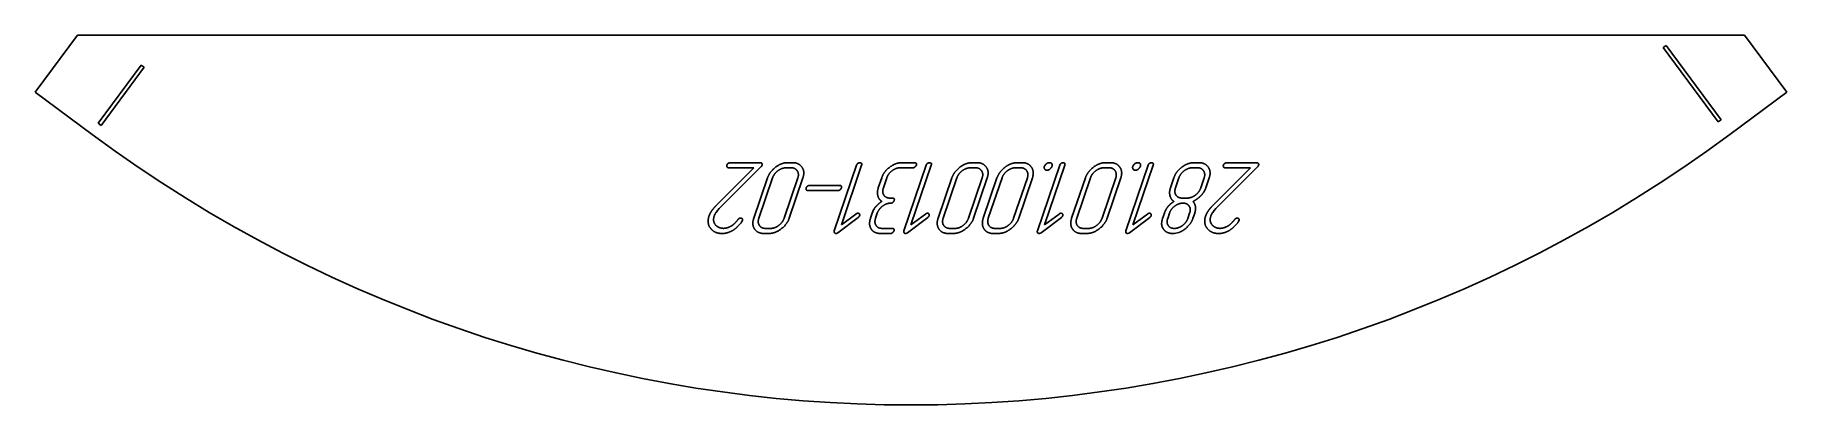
# Model space of a CAD drawing. Header units: millimetres. Extents: x 84 to 577, y 102 to 206.
import ezdxf

# ---------------------------------------------------------------- set-up
doc = ezdxf.new("R2010")
doc.units = ezdxf.units.MM
doc.linetypes.add('K5LT_BASIC', pattern=[0])
doc.layers.add('Engraving', color=7, linetype='Continuous')

msp = doc.modelspace()

# ---------------------------------------------------------------- linework, layer by layer
at = {"color": 150, "linetype": 'K5LT_BASIC', "lineweight": 25, "true_color": 0x0080ff}
for p, q in [((96.4, 206.34), (84.5, 190.27)), ((565.44, 206.34), (96.4, 206.34)), ((577.34, 190.27), (565.44, 206.34)), ((84.5, 190.27), (100.57, 178.37)), ((561.27, 178.37), (577.34, 190.27))]:
    msp.add_line(p, q, dxfattribs=at)
msp.add_arc((330.92, 489.35), 387, 233.4719, 306.5278, dxfattribs=at)
at = {"layer": 'Engraving', "color": 150, "linetype": 'K5LT_BASIC', "lineweight": 25, "true_color": 0x0080ff}
for p, q in [((543.34, 203.41), (542.54, 202.81)), ((542.54, 202.81), (557.99, 181.95)), ((558.8, 182.54), (543.34, 203.41)), ((114.4, 197.88), (102.29, 181.53)), ((103.09, 180.93), (115.2, 197.29)), ((115.2, 197.29), (114.4, 197.88)), ((557.99, 181.95), (558.8, 182.54)), ((102.29, 181.53), (103.09, 180.93)), ((286.73, 169.03), (276.03, 158.33)), ((276.95, 157.54), (288.77, 169.35)), ((279.57, 169.03), (286.73, 169.03)), ((288.55, 170.46), (280.05, 170.46)), ((297.21, 169.03), (295.79, 169.03)), ((297.7, 170.46), (296.28, 170.46)), ((315.61, 169.75), (309.33, 151.27)), ((311.33, 152.98), (317.03, 169.75)), ((327.91, 169.03), (331.46, 169.03)), ((331.94, 170.46), (328.39, 170.46)), ((335.19, 169.75), (328.91, 151.27)), ((330.91, 152.98), (336.61, 169.75)), ((349.07, 169.03), (347.65, 169.03)), ((349.55, 170.46), (348.13, 170.46)), ((361.77, 169.03), (360.35, 169.03)), ((362.25, 170.46), (360.83, 170.46)), ((372.76, 169.75), (366.48, 151.27)), ((368.48, 152.98), (374.18, 169.75)), ((386.64, 169.03), (385.22, 169.03)), ((387.13, 170.46), (385.7, 170.46)), ((397.63, 169.75), (391.35, 151.27)), ((393.36, 152.98), (399.05, 169.75)), ((411.51, 169.03), (410.09, 169.03)), ((412, 170.46), (410.58, 170.46)), ((426.43, 169.03), (415.73, 158.33)), ((416.65, 157.54), (428.47, 169.35)), ((419.27, 169.03), (426.43, 169.03)), ((428.25, 170.46), (419.75, 170.46)), ((290.55, 166.19), (286.68, 154.82)), ((291.97, 166.19), (288.11, 154.82)), ((295.23, 154.82), (299.09, 166.19)), ((296.65, 154.82), (300.51, 166.19)), ((310.9, 164.06), (302.37, 164.06)), ((322.68, 166.19), (321.71, 163.35)), ((323.14, 163.35), (324.1, 166.19)), ((342.41, 166.19), (338.54, 154.82)), ((343.83, 166.19), (339.97, 154.82)), ((347.08, 154.82), (350.95, 166.19)), ((348.51, 154.82), (352.37, 166.19)), ((355.11, 166.19), (351.24, 154.82)), ((356.53, 166.19), (352.67, 154.82)), ((359.78, 154.82), (363.65, 166.19)), ((361.21, 154.82), (365.07, 166.19)), ((379.98, 166.19), (376.11, 154.82)), ((381.4, 166.19), (377.54, 154.82)), ((384.65, 154.82), (388.52, 166.19)), ((386.08, 154.82), (389.94, 166.19)), ((404.86, 166.19), (403.9, 163.35)), ((406.29, 166.19), (405.32, 163.35)), ((412.42, 163.35), (413.39, 166.19)), ((413.85, 163.35), (414.81, 166.19)), ((301.89, 162.64), (310.41, 162.64)), ((325.72, 160.51), (325.01, 160.51)), ((407.2, 160.51), (408.62, 160.51)), ((276.09, 156.49), (276.47, 156.99)), ((276.47, 156.99), (276.95, 157.54)), ((283.36, 153.93), (283.49, 154.19)), ((310.37, 150.77), (316.07, 155.04)), ((315.41, 156.03), (311.33, 152.98)), ((320.01, 156.25), (319.52, 154.82)), ((320.17, 156.72), (320.01, 156.25)), ((320.26, 157), (320.17, 156.72)), ((320.45, 157.28), (320.26, 157)), ((320.95, 154.83), (321.43, 156.25)), ((329.95, 150.77), (335.65, 155.04)), ((334.99, 156.03), (330.91, 152.98)), ((367.52, 150.77), (373.22, 155.04)), ((372.56, 156.03), (368.48, 152.98)), ((392.39, 150.77), (398.09, 155.04)), ((397.43, 156.03), (393.36, 152.98)), ((401.47, 153.91), (401.43, 153.16)), ((401.55, 154.37), (401.47, 153.91)), ((401.7, 154.81), (401.55, 154.37)), ((402.2, 156.26), (401.7, 154.81)), ((403.62, 156.26), (403.13, 154.81)), ((408.81, 154.81), (409.3, 156.26)), ((410.23, 154.8), (410.72, 156.25)), ((415.79, 156.49), (416.17, 156.99)), ((416.17, 156.99), (416.65, 157.54)), ((423.06, 153.93), (423.19, 154.19)), ((289.51, 150.56), (290.93, 150.56)), ((290, 151.98), (291.42, 151.98)), ((322.34, 150.56), (325.18, 150.56)), ((325.66, 151.98), (322.82, 151.98)), ((341.37, 150.56), (342.79, 150.56)), ((341.86, 151.98), (343.28, 151.98)), ((354.07, 150.56), (355.49, 150.56)), ((354.56, 151.98), (355.98, 151.98)), ((378.94, 150.56), (380.36, 150.56)), ((379.43, 151.98), (380.85, 151.98)), ((404.54, 150.56), (404.98, 150.56)), ((404.98, 150.56), (405.46, 150.63)), ((405.46, 150.63), (406.28, 150.84))]:
    msp.add_line(p, q, dxfattribs=at)
for points in [[(279.1, 169.74), (279.01, 169.49), (279.16, 169.26)], [(279.45, 170.23), (279.18, 170), (279.1, 169.74)], [(279.16, 169.26), (279.31, 169.03), (279.57, 169.03)], [(280.05, 170.46), (279.71, 170.46), (279.45, 170.23)], [(288.97, 170.23), (288.8, 170.46), (288.55, 170.46)], [(288.77, 169.35), (288.92, 169.49), (288.98, 169.69)], [(288.98, 169.69), (289.08, 169.99), (288.97, 170.23)], [(292.82, 169.2), (291.14, 167.94), (290.55, 166.19)], [(293.51, 168.22), (292.39, 167.41), (291.97, 166.19)], [(296.28, 170.46), (294.5, 170.46), (292.82, 169.2)], [(295.79, 169.03), (294.64, 169.03), (293.51, 168.22)], [(298.91, 168.19), (298.33, 169.03), (297.21, 169.03)], [(300.23, 169.22), (299.33, 170.46), (297.7, 170.46)], [(299.09, 166.19), (299.48, 167.34), (298.91, 168.19)], [(300.51, 166.19), (301.12, 167.98), (300.23, 169.22)], [(315.99, 170.29), (315.73, 170.09), (315.61, 169.75)], [(316.56, 170.46), (316.25, 170.46), (315.99, 170.29)], [(317, 170.29), (316.69, 170.46), (316.56, 170.46)], [(317.03, 169.75), (317.16, 170.12), (317, 170.29)], [(324.95, 169.21), (323.28, 167.97), (322.68, 166.19)], [(324.1, 166.19), (324.51, 167.39), (325.61, 168.21)], [(328.39, 170.46), (326.61, 170.46), (324.95, 169.21)], [(325.61, 168.21), (326.71, 169.03), (327.91, 169.03)], [(331.46, 169.03), (331.81, 169.03), (332.09, 169.31)], [(332.4, 170.26), (332.27, 170.46), (331.94, 170.46)], [(332.09, 169.31), (332.36, 169.59), (332.41, 169.74)], [(332.41, 169.74), (332.51, 170.03), (332.4, 170.26)], [(335.57, 170.29), (335.31, 170.09), (335.19, 169.75)], [(336.14, 170.46), (335.83, 170.46), (335.57, 170.29)], [(336.58, 170.29), (336.27, 170.46), (336.14, 170.46)], [(336.61, 169.75), (336.74, 170.12), (336.58, 170.29)], [(344.68, 169.2), (343, 167.94), (342.41, 166.19)], [(345.37, 168.22), (344.24, 167.41), (343.83, 166.19)], [(348.13, 170.46), (346.36, 170.46), (344.68, 169.2)], [(347.65, 169.03), (346.5, 169.03), (345.37, 168.22)], [(350.77, 168.19), (350.19, 169.03), (349.07, 169.03)], [(352.08, 169.22), (351.19, 170.46), (349.55, 170.46)], [(350.95, 166.19), (351.34, 167.34), (350.77, 168.19)], [(352.37, 166.19), (352.98, 167.98), (352.08, 169.22)], [(357.38, 169.2), (355.7, 167.94), (355.11, 166.19)], [(358.07, 168.22), (356.94, 167.41), (356.53, 166.19)], [(360.83, 170.46), (359.06, 170.46), (357.38, 169.2)], [(360.35, 169.03), (359.2, 169.03), (358.07, 168.22)], [(363.47, 168.19), (362.89, 169.03), (361.77, 169.03)], [(364.78, 169.22), (363.89, 170.46), (362.25, 170.46)], [(363.65, 166.19), (364.04, 167.34), (363.47, 168.19)], [(365.07, 166.19), (365.68, 167.98), (364.78, 169.22)], [(368.44, 169.39), (368.31, 169.01), (368.53, 168.67)], [(368.96, 170.12), (368.57, 169.77), (368.44, 169.39)], [(368.53, 168.67), (368.76, 168.32), (369.14, 168.32)], [(369.87, 170.46), (369.35, 170.46), (368.96, 170.12)], [(369.14, 168.32), (369.67, 168.32), (370.08, 168.74)], [(370.55, 170.16), (370.36, 170.46), (369.87, 170.46)], [(370.08, 168.74), (370.49, 169.15), (370.57, 169.39)], [(370.57, 169.39), (370.71, 169.82), (370.55, 170.16)], [(373.14, 170.29), (372.88, 170.09), (372.76, 169.75)], [(373.71, 170.46), (373.4, 170.46), (373.14, 170.29)], [(374.15, 170.29), (373.84, 170.46), (373.71, 170.46)], [(374.18, 169.75), (374.31, 170.12), (374.15, 170.29)], [(382.25, 169.2), (380.57, 167.94), (379.98, 166.19)], [(382.94, 168.22), (381.82, 167.41), (381.4, 166.19)], [(385.7, 170.46), (383.93, 170.46), (382.25, 169.2)], [(385.22, 169.03), (384.07, 169.03), (382.94, 168.22)], [(388.34, 168.19), (387.76, 169.03), (386.64, 169.03)], [(389.65, 169.22), (388.76, 170.46), (387.13, 170.46)], [(388.52, 166.19), (388.91, 167.34), (388.34, 168.19)], [(389.94, 166.19), (390.55, 167.98), (389.65, 169.22)], [(393.31, 169.39), (393.18, 169.01), (393.4, 168.67)], [(393.83, 170.12), (393.44, 169.77), (393.31, 169.39)], [(393.4, 168.67), (393.63, 168.32), (394.01, 168.32)], [(394.74, 170.46), (394.22, 170.46), (393.83, 170.12)], [(394.01, 168.32), (394.54, 168.32), (394.95, 168.74)], [(395.42, 170.16), (395.23, 170.46), (394.74, 170.46)], [(394.95, 168.74), (395.36, 169.15), (395.44, 169.39)], [(395.44, 169.39), (395.58, 169.82), (395.42, 170.16)], [(398.01, 170.29), (397.75, 170.09), (397.63, 169.75)], [(398.58, 170.46), (398.27, 170.46), (398.01, 170.29)], [(399.02, 170.29), (398.71, 170.46), (398.58, 170.46)], [(399.05, 169.75), (399.18, 170.12), (399.02, 170.29)], [(407.13, 169.21), (405.47, 167.97), (404.86, 166.19)], [(407.8, 168.21), (406.69, 167.39), (406.29, 166.19)], [(410.58, 170.46), (408.8, 170.46), (407.13, 169.21)], [(410.09, 169.03), (408.9, 169.03), (407.8, 168.21)], [(413.21, 168.19), (412.64, 169.03), (411.51, 169.03)], [(414.53, 169.22), (413.63, 170.46), (412, 170.46)], [(413.39, 166.19), (413.78, 167.34), (413.21, 168.19)], [(414.81, 166.19), (415.42, 167.98), (414.53, 169.22)], [(418.8, 169.74), (418.71, 169.49), (418.86, 169.26)], [(419.15, 170.23), (418.88, 170), (418.8, 169.74)], [(418.86, 169.26), (419.01, 169.03), (419.27, 169.03)], [(419.75, 170.46), (419.41, 170.46), (419.15, 170.23)], [(428.67, 170.23), (428.5, 170.46), (428.25, 170.46)], [(428.47, 169.35), (428.62, 169.49), (428.68, 169.69)], [(428.68, 169.69), (428.78, 169.99), (428.67, 170.23)], [(301.42, 163.35), (301.33, 163.09), (301.48, 162.86)], [(301.77, 163.83), (301.5, 163.6), (301.42, 163.35)], [(301.48, 162.86), (301.63, 162.64), (301.89, 162.64)], [(302.37, 164.06), (302.03, 164.06), (301.77, 163.83)], [(310.41, 162.64), (310.77, 162.64), (311.04, 162.91)], [(311.35, 163.86), (311.22, 164.06), (310.9, 164.06)], [(311.04, 162.91), (311.31, 163.19), (311.36, 163.35)], [(311.36, 163.35), (311.46, 163.63), (311.35, 163.86)], [(321.71, 163.35), (321.31, 162.16), (321.61, 161.1)], [(323.27, 161.34), (322.74, 162.17), (323.14, 163.35)], [(403.9, 163.35), (403.49, 162.16), (403.79, 161.1)], [(405.32, 163.35), (404.92, 162.17), (405.46, 161.34)], [(410.91, 161.34), (412.02, 162.17), (412.42, 163.35)], [(412.54, 161.26), (413.48, 162.26), (413.85, 163.35)], [(276.03, 158.33), (275.21, 157.47), (274.77, 156.8)], [(321.03, 158.1), (320.62, 157.67), (320.45, 157.28)], [(322.72, 159.57), (321.66, 158.85), (321.03, 158.1)], [(321.43, 156.25), (321.84, 157.44), (322.94, 158.27)], [(321.61, 161.1), (321.91, 160.04), (322.72, 159.57)], [(322.94, 158.27), (324.04, 159.09), (325.24, 159.09)], [(325.01, 160.51), (323.8, 160.51), (323.27, 161.34)], [(325.24, 159.09), (325.59, 159.09), (325.86, 159.37)], [(326.18, 160.31), (326.05, 160.51), (325.72, 160.51)], [(325.86, 159.37), (326.14, 159.64), (326.19, 159.8)], [(326.19, 159.8), (326.29, 160.09), (326.18, 160.31)], [(403.21, 158.1), (402.55, 157.3), (402.2, 156.26)], [(404.9, 159.57), (403.88, 158.9), (403.21, 158.1)], [(405.16, 158.28), (404.03, 157.47), (403.62, 156.26)], [(403.79, 161.1), (404.09, 160.04), (404.9, 159.57)], [(407.44, 159.09), (406.29, 159.09), (405.16, 158.28)], [(405.46, 161.34), (405.99, 160.51), (407.2, 160.51)], [(409.16, 158.27), (408.62, 159.09), (407.44, 159.09)], [(408.62, 160.51), (409.8, 160.51), (410.91, 161.34)], [(409.3, 156.26), (409.71, 157.44), (409.16, 158.27)], [(410.27, 159.57), (411.6, 160.27), (412.54, 161.26)], [(410.93, 158.12), (410.79, 158.97), (410.27, 159.57)], [(410.72, 156.25), (411.07, 157.26), (410.93, 158.12)], [(415.73, 158.33), (414.91, 157.47), (414.47, 156.8)], [(274.09, 155.44), (273.4, 153.4), (274.58, 151.94)], [(274.77, 156.8), (274.33, 156.13), (274.09, 155.44)], [(275.9, 153.01), (275.07, 154), (275.56, 155.44)], [(275.56, 155.44), (275.74, 155.98), (276.09, 156.49)], [(276.86, 152.28), (276.25, 152.55), (275.9, 153.01)], [(282.19, 154.41), (281.21, 153.09), (280.18, 152.55)], [(280.61, 151.33), (282.17, 152.2), (283.36, 153.93)], [(282.54, 154.75), (282.35, 154.64), (282.19, 154.41)], [(282.98, 154.88), (282.73, 154.84), (282.54, 154.75)], [(283.44, 154.69), (283.28, 154.88), (282.98, 154.88)], [(283.49, 154.19), (283.59, 154.5), (283.44, 154.69)], [(286.68, 154.82), (286.08, 153.05), (286.92, 151.8)], [(288.11, 154.82), (287.71, 153.66), (288.27, 152.82)], [(288.27, 152.82), (288.82, 151.98), (290, 151.98)], [(291.42, 151.98), (292.6, 151.98), (293.71, 152.81)], [(293.71, 152.81), (294.82, 153.65), (295.23, 154.82)], [(294.4, 151.84), (296.07, 153.12), (296.65, 154.82)], [(315.97, 156.25), (315.7, 156.25), (315.41, 156.03)], [(316.41, 156.03), (316.27, 156.25), (315.97, 156.25)], [(316.07, 155.04), (316.41, 155.41), (316.45, 155.52)], [(316.45, 155.52), (316.55, 155.82), (316.41, 156.03)], [(319.52, 154.82), (318.92, 153.03), (319.73, 151.8)], [(321.08, 152.81), (320.55, 153.65), (320.95, 154.83)], [(322.82, 151.98), (321.62, 151.98), (321.08, 152.81)], [(335.55, 156.25), (335.28, 156.25), (334.99, 156.03)], [(335.99, 156.03), (335.85, 156.25), (335.55, 156.25)], [(335.65, 155.04), (335.99, 155.41), (336.03, 155.52)], [(336.03, 155.52), (336.13, 155.82), (335.99, 156.03)], [(338.54, 154.82), (337.94, 153.05), (338.78, 151.8)], [(339.97, 154.82), (339.57, 153.66), (340.12, 152.82)], [(340.12, 152.82), (340.68, 151.98), (341.86, 151.98)], [(343.28, 151.98), (344.46, 151.98), (345.57, 152.81)], [(345.57, 152.81), (346.68, 153.65), (347.08, 154.82)], [(346.26, 151.84), (347.93, 153.12), (348.51, 154.82)], [(351.24, 154.82), (350.64, 153.05), (351.48, 151.8)], [(352.67, 154.82), (352.27, 153.66), (352.82, 152.82)], [(352.82, 152.82), (353.38, 151.98), (354.56, 151.98)], [(355.98, 151.98), (357.16, 151.98), (358.27, 152.81)], [(358.27, 152.81), (359.38, 153.65), (359.78, 154.82)], [(358.96, 151.84), (360.63, 153.12), (361.21, 154.82)], [(373.12, 156.25), (372.85, 156.25), (372.56, 156.03)], [(373.56, 156.03), (373.42, 156.25), (373.12, 156.25)], [(373.22, 155.04), (373.56, 155.41), (373.6, 155.52)], [(373.6, 155.52), (373.7, 155.82), (373.56, 156.03)], [(376.11, 154.82), (375.51, 153.05), (376.35, 151.8)], [(377.54, 154.82), (377.14, 153.66), (377.69, 152.82)], [(377.69, 152.82), (378.25, 151.98), (379.43, 151.98)], [(380.85, 151.98), (382.03, 151.98), (383.14, 152.81)], [(383.14, 152.81), (384.25, 153.65), (384.65, 154.82)], [(383.83, 151.84), (385.5, 153.12), (386.08, 154.82)], [(397.99, 156.25), (397.72, 156.25), (397.43, 156.03)], [(398.43, 156.03), (398.29, 156.25), (397.99, 156.25)], [(398.09, 155.04), (398.43, 155.41), (398.47, 155.52)], [(398.47, 155.52), (398.57, 155.82), (398.43, 156.03)], [(401.43, 153.16), (401.48, 152.39), (401.91, 151.8)], [(403.13, 154.81), (402.73, 153.63), (403.27, 152.81)], [(403.27, 152.81), (403.82, 151.98), (404.99, 151.98)], [(404.99, 151.98), (406.17, 151.98), (407.29, 152.8)], [(407.29, 152.8), (408.41, 153.62), (408.81, 154.81)], [(407.97, 151.79), (409.67, 153.16), (410.23, 154.8)], [(413.79, 155.44), (413.1, 153.4), (414.28, 151.94)], [(414.47, 156.8), (414.03, 156.13), (413.79, 155.44)], [(415.6, 153.01), (414.77, 154), (415.26, 155.44)], [(415.26, 155.44), (415.44, 155.98), (415.79, 156.49)], [(416.56, 152.28), (415.95, 152.55), (415.6, 153.01)], [(421.89, 154.41), (420.91, 153.09), (419.88, 152.55)], [(420.31, 151.33), (421.87, 152.2), (423.06, 153.93)], [(422.24, 154.75), (422.05, 154.64), (421.89, 154.41)], [(422.68, 154.88), (422.43, 154.84), (422.24, 154.75)], [(423.14, 154.69), (422.98, 154.88), (422.68, 154.88)], [(423.19, 154.19), (423.29, 154.5), (423.14, 154.69)], [(274.58, 151.94), (275.71, 150.55), (277.75, 150.55)], [(278.17, 152), (277.46, 152), (276.86, 152.28)], [(277.75, 150.55), (279.22, 150.55), (280.61, 151.33)], [(280.18, 152.55), (279.15, 152), (278.17, 152)], [(286.92, 151.8), (287.77, 150.56), (289.51, 150.56)], [(290.93, 150.56), (292.73, 150.56), (294.4, 151.84)], [(309.33, 151.27), (309.23, 150.96), (309.38, 150.77)], [(309.38, 150.77), (309.54, 150.57), (309.82, 150.57)], [(309.82, 150.57), (310.1, 150.57), (310.37, 150.77)], [(319.73, 151.8), (320.55, 150.56), (322.34, 150.56)], [(325.18, 150.56), (325.54, 150.56), (325.81, 150.84)], [(326.12, 151.78), (325.99, 151.98), (325.66, 151.98)], [(325.81, 150.84), (326.08, 151.11), (326.13, 151.27)], [(326.13, 151.27), (326.23, 151.56), (326.12, 151.78)], [(328.91, 151.27), (328.8, 150.96), (328.96, 150.77)], [(328.96, 150.77), (329.11, 150.57), (329.4, 150.57)], [(329.4, 150.57), (329.68, 150.57), (329.95, 150.77)], [(338.78, 151.8), (339.62, 150.56), (341.37, 150.56)], [(342.79, 150.56), (344.58, 150.56), (346.26, 151.84)], [(351.48, 151.8), (352.32, 150.56), (354.07, 150.56)], [(355.49, 150.56), (357.28, 150.56), (358.96, 151.84)], [(366.48, 151.27), (366.38, 150.96), (366.53, 150.77)], [(366.53, 150.77), (366.69, 150.57), (366.97, 150.57)], [(366.97, 150.57), (367.25, 150.57), (367.52, 150.77)], [(376.35, 151.8), (377.19, 150.56), (378.94, 150.56)], [(380.36, 150.56), (382.15, 150.56), (383.83, 151.84)], [(391.35, 151.27), (391.25, 150.96), (391.4, 150.77)], [(391.4, 150.77), (391.56, 150.57), (391.84, 150.57)], [(391.84, 150.57), (392.12, 150.57), (392.39, 150.77)], [(401.91, 151.8), (402.78, 150.56), (404.54, 150.56)], [(406.28, 150.84), (407.13, 151.16), (407.97, 151.79)], [(414.28, 151.94), (415.41, 150.55), (417.45, 150.55)], [(417.87, 152), (417.16, 152), (416.56, 152.28)], [(417.45, 150.55), (418.92, 150.55), (420.31, 151.33)], [(419.88, 152.55), (418.85, 152), (417.87, 152)]]:
    msp.add_open_spline(points, degree=2, dxfattribs=at)

doc.saveas('drawing.dxf')
